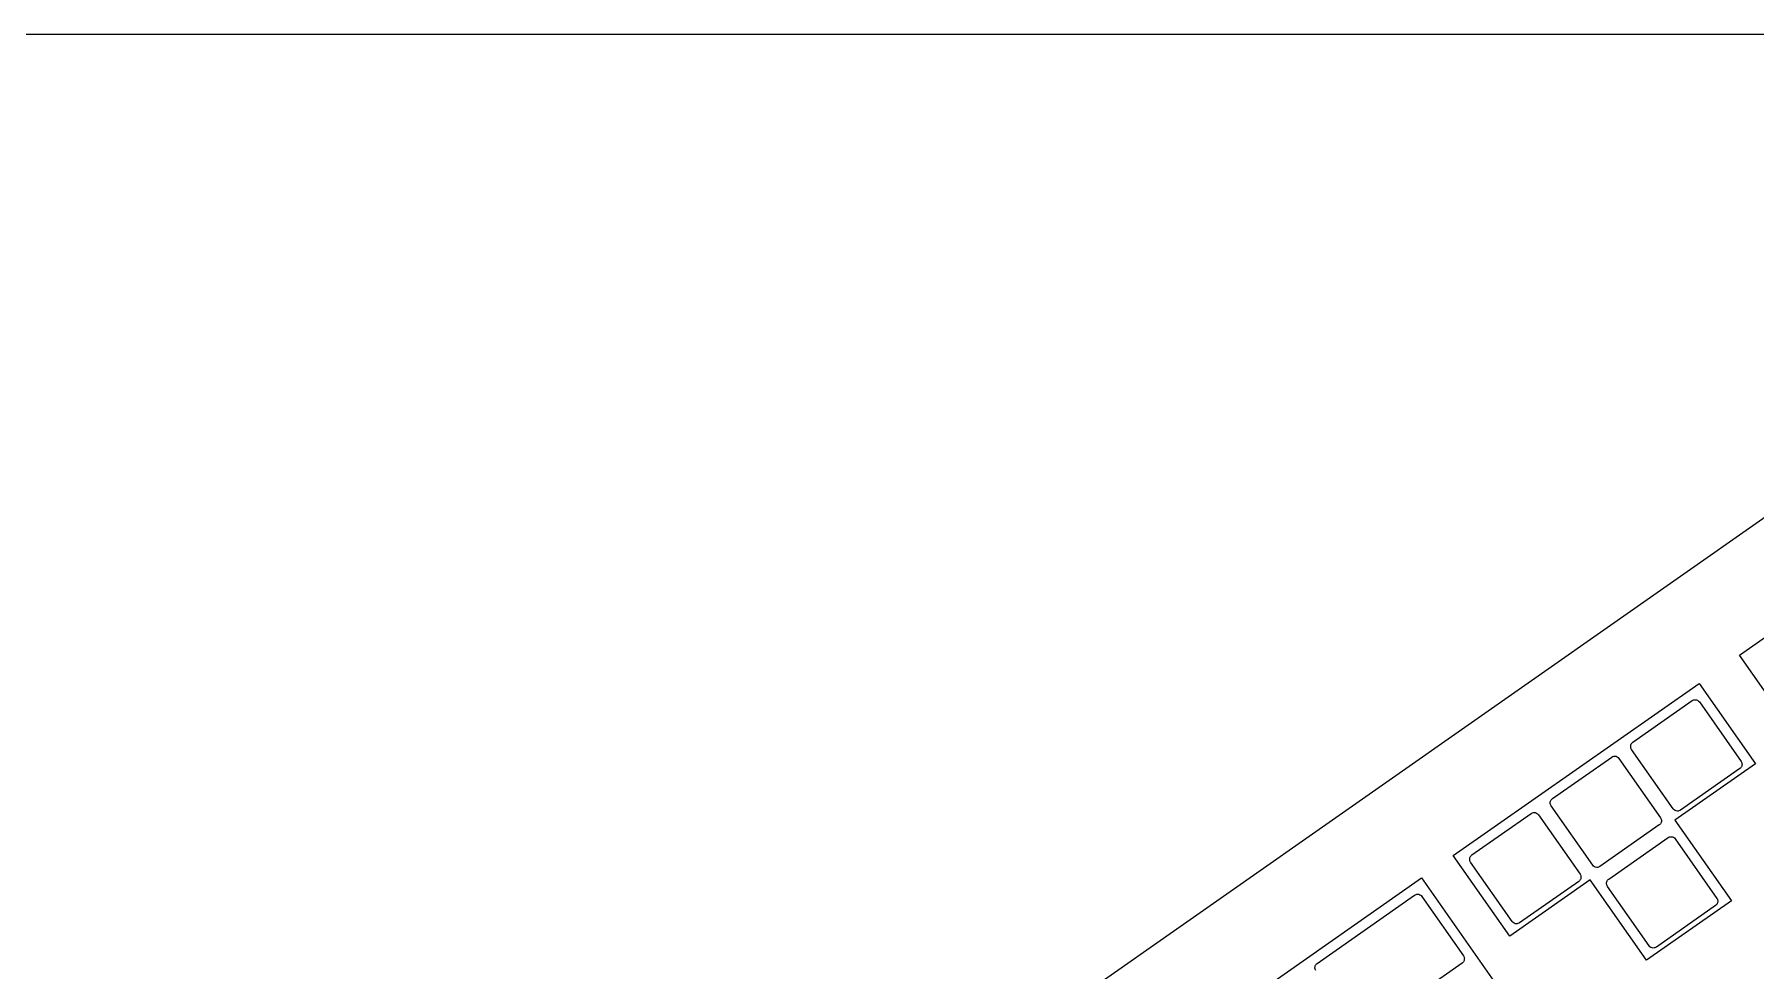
# Model space of a CAD drawing. Header units: inches. Extents: x 1 to 4637, y -664 to 702.
# Drawn here: x 1597.22 to 1610.32, y -351.07 to -343.95 of the extents above; entities that cross this region are included whole.
import ezdxf

# ---------------------------------------------------------------- set-up
doc = ezdxf.new("R2010")
doc.units = ezdxf.units.IN
doc.header["$MEASUREMENT"] = 0
doc.layers.add('I-FURN', color=30, linetype='Continuous', lineweight=9)

# ---------------------------------------------------------------- blocks, each defined once
blk = doc.blocks.new('Desk - Group 1 - No Side Chairs-V14-New Construction - Tel_Data_Elec Plan')
at = {"layer": 'I-FURN'}
for p, q in [((28.201, 12.875), (18.977, 6.417)), ((14.15, 2.123), (28.985, 12.511)), ((18.977, 6.417), (16.832, 9.48)), ((14.413, 7.787), (16.558, 4.723)), ((18.667, 7.065), (19.409, 7.584)), ((16.619, 6.592), (17.264, 7.044)), ((16.739, 6.628), (17.19, 6.944)), ((17.264, 7.044), (17.694, 6.431)), ((18.974, 6.558), (18.658, 7.01)), ((19.771, 7.068), (19.029, 6.548)), ((17.245, 6.934), (17.562, 6.482)), ((17.694, 6.431), (18.306, 6.86)), ((18.306, 6.86), (18.735, 6.247)), ((17.781, 6.444), (18.232, 6.76)), ((18.287, 6.75), (18.604, 6.298)), ((17.049, 5.979), (16.619, 6.592)), ((17.046, 6.121), (16.729, 6.573)), ((17.552, 6.427), (17.101, 6.111)), ((17.168, 6.015), (17.619, 6.331)), ((17.674, 6.321), (17.991, 5.869)), ((18.088, 5.937), (17.771, 6.389)), ((18.735, 6.247), (16.865, 4.938)), ((18.594, 6.243), (18.142, 5.927)), ((16.436, 5.55), (17.049, 5.979)), ((16.555, 5.586), (17.007, 5.902)), ((17.475, 5.508), (17.158, 5.96)), ((17.061, 5.892), (17.378, 5.44)), ((17.981, 5.814), (17.53, 5.498)), ((16.865, 4.938), (16.436, 5.55)), ((16.862, 5.079), (16.545, 5.531)), ((17.368, 5.385), (16.917, 5.069)), ((16.558, 4.723), (14.075, 2.984)), ((9.648, 0), (72, 0))]:
    blk.add_line(p, q, dxfattribs=at)
for points in [[(19.781, 7.122), (19.783, 7.119), (19.787, 7.112), (19.788, 7.099), (19.786, 7.087), (19.78, 7.076), (19.774, 7.07), (19.771, 7.068)], [(18.658, 7.01), (18.655, 7.013), (18.652, 7.021), (18.65, 7.033), (18.652, 7.046), (18.658, 7.057), (18.664, 7.063), (18.667, 7.065)], [(16.729, 6.573), (16.727, 6.576), (16.723, 6.584), (16.721, 6.596), (16.724, 6.608), (16.729, 6.619), (16.735, 6.625), (16.739, 6.628)], [(17.562, 6.482), (17.564, 6.478), (17.568, 6.471), (17.57, 6.459), (17.567, 6.446), (17.562, 6.435), (17.555, 6.429), (17.552, 6.427)], [(17.771, 6.389), (17.769, 6.392), (17.765, 6.4), (17.763, 6.412), (17.765, 6.425), (17.771, 6.436), (17.777, 6.442), (17.781, 6.444)], [(18.604, 6.298), (18.606, 6.295), (18.61, 6.287), (18.611, 6.275), (18.609, 6.263), (18.603, 6.251), (18.597, 6.246), (18.594, 6.243)], [(17.158, 5.96), (17.156, 5.963), (17.152, 5.971), (17.15, 5.983), (17.153, 5.996), (17.158, 6.007), (17.164, 6.012), (17.168, 6.015)], [(17.991, 5.869), (17.993, 5.866), (17.997, 5.858), (17.999, 5.846), (17.996, 5.833), (17.991, 5.822), (17.985, 5.817), (17.981, 5.814)], [(16.545, 5.531), (16.543, 5.534), (16.539, 5.542), (16.538, 5.554), (16.54, 5.567), (16.546, 5.578), (16.552, 5.583), (16.555, 5.586)], [(17.378, 5.44), (17.38, 5.437), (17.384, 5.429), (17.386, 5.417), (17.384, 5.404), (17.378, 5.393), (17.372, 5.388), (17.368, 5.385)]]:
    blk.add_open_spline(points, degree=3, dxfattribs=at)
for points in [[(17.19, 6.944), (17.194, 6.946), (17.201, 6.95), (17.216, 6.952), (17.232, 6.948), (17.242, 6.939), (17.245, 6.934)], [(18.232, 6.76), (18.235, 6.762), (18.243, 6.766), (18.257, 6.768), (18.274, 6.764), (18.283, 6.755), (18.287, 6.75)], [(19.029, 6.548), (19.026, 6.546), (19.018, 6.542), (19.004, 6.54), (18.988, 6.544), (18.978, 6.553), (18.974, 6.558)], [(17.619, 6.331), (17.623, 6.333), (17.63, 6.337), (17.645, 6.339), (17.661, 6.335), (17.671, 6.326), (17.674, 6.321)], [(17.101, 6.111), (17.097, 6.108), (17.09, 6.105), (17.075, 6.103), (17.059, 6.107), (17.049, 6.115), (17.046, 6.121)], [(17.007, 5.902), (17.01, 5.904), (17.018, 5.908), (17.032, 5.91), (17.048, 5.906), (17.058, 5.897), (17.061, 5.892)], [(18.142, 5.927), (18.139, 5.925), (18.132, 5.921), (18.117, 5.919), (18.101, 5.923), (18.091, 5.932), (18.088, 5.937)], [(17.53, 5.498), (17.526, 5.496), (17.519, 5.492), (17.504, 5.49), (17.488, 5.494), (17.478, 5.503), (17.475, 5.508)], [(16.917, 5.069), (16.914, 5.067), (16.906, 5.063), (16.892, 5.061), (16.875, 5.065), (16.866, 5.074), (16.862, 5.079)]]:
    blk.add_open_spline(points, degree=3, knots=[0, 0, 0, 0, 0.2, 0.4, 0.7, 1, 1, 1, 1], dxfattribs=at)

msp = doc.modelspace()

# ---------------------------------------------------------------- block references
at = {"layer": 'I-FURN', "rotation": 180}
msp.add_blockref('Desk - Group 1 - No Side Chairs-V14-New Construction - Tel_Data_Elec Plan', (1626.751, -343.951), dxfattribs=at)

doc.saveas('drawing.dxf')
